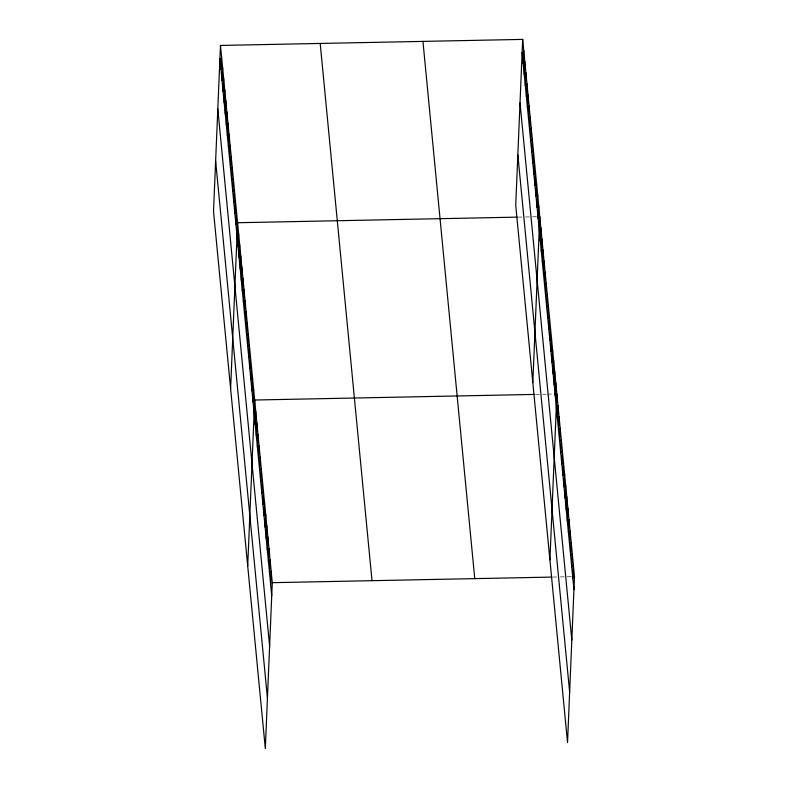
<?xml version="1.0" encoding="UTF-8"?>
<svg xmlns="http://www.w3.org/2000/svg" width="788" height="788" viewBox="0 0 788 788"><rect width="100%" height="100%" fill="white"/><g stroke="black" fill="none" stroke-linecap="round" stroke-linejoin="round"><path stroke-width="0.59" stroke-dasharray="3.94 2.96" d="M518.405 217.114L521.961 217.045M525.527 216.976L537.396 216.73M535.505 394.404L540.253 394.305M542.627 394.256L546.183 394.187M547.374 394.167L553.314 394.039M553.117 577.062L556.673 576.983M560.238 576.915L570.926 576.708"/><path stroke-width="1.18" d="M220.473 45.438L213.518 211.371L265.32 748.6L272.274 582.677L220.473 45.438L522.68 39.4L574.482 576.629L567.527 742.562L515.726 205.323L522.68 39.4M220.995 69.541L221.536 56.519M222.058 80.622L222.61 67.601M223.132 91.703L223.674 78.682M224.196 102.785L224.738 89.763M225.269 113.866L225.811 100.844M226.333 124.947L226.875 111.926M227.407 136.028L227.949 123.007M228.471 147.11L229.012 134.088M229.535 158.191L230.086 145.169M230.608 169.272L231.15 156.241M231.672 180.353L232.224 167.322M232.746 191.425L233.287 178.403M233.809 202.506L234.361 189.484M234.883 213.587L235.425 200.566M235.947 224.669L236.498 211.647M230.608 388.651L237.562 222.728L517.214 217.133M238.084 246.831L238.636 233.809M239.158 257.912L239.7 244.891M240.222 268.994L240.773 255.972M241.295 280.075L241.837 267.053M242.359 291.156L242.911 278.125M243.433 302.237L243.975 289.206M244.497 313.319L245.048 300.287M245.57 324.39L246.112 311.368M246.634 335.471L247.186 322.45M247.708 346.553L248.25 333.531M248.772 357.634L249.323 344.612M249.845 368.715L250.387 355.693M250.909 379.796L251.451 366.775M251.983 390.878L252.524 377.856M253.046 401.959L253.588 388.937M247.708 565.942L254.662 400.018L534.313 394.424M255.214 424.456L255.765 411.434M256.317 435.872L256.858 422.851M257.42 447.288L257.962 434.267M258.523 458.705L259.065 445.683M259.616 470.121L260.168 457.099M260.72 481.537L261.271 468.515M261.823 492.953L262.365 479.931M262.926 504.369L263.468 491.348M264.019 515.785L264.571 502.764M265.123 527.202L265.674 514.18M266.226 538.618L266.768 525.596M267.329 550.034L267.871 537.012M268.422 561.45L268.974 548.428M269.526 572.866L270.077 559.844M270.629 584.282L271.171 571.261M523.202 63.503L523.744 50.481M524.266 74.584L524.818 61.562M525.34 85.665L525.882 72.644M526.404 96.747L526.955 83.725M527.477 107.828L528.019 94.806M528.541 118.909L529.093 105.878M529.615 129.99L530.157 116.959M530.679 141.072L531.23 128.04M531.752 152.143L532.294 139.121M532.816 163.224L533.368 150.203M533.89 174.306L534.431 161.284M534.953 185.387L535.505 172.365M536.027 196.468L536.569 183.446M537.091 207.549L537.643 194.528M538.165 218.631L538.706 205.609M532.816 382.613L539.78 216.69L537.396 216.73M540.302 240.793L540.844 227.771M541.366 251.874L541.908 238.843M542.44 262.956L542.981 249.924M543.503 274.037L544.045 261.005M544.567 285.108L545.119 272.087M545.641 296.19L546.183 283.168M546.705 307.271L547.256 294.249M547.778 318.352L548.32 305.33M548.842 329.433L549.394 316.412M549.916 340.514L550.457 327.493M550.979 351.596L551.531 338.574M552.053 362.677L552.595 349.655M553.117 373.758L553.668 360.737M554.191 384.839L554.732 371.808M555.254 395.921L555.806 382.889M549.916 559.904L556.87 393.97L554.496 394.02M557.431 418.418L557.973 405.387M558.525 429.834L559.076 416.803M559.628 441.25L560.17 428.219M560.731 452.667L561.273 439.635M561.834 464.083L562.376 451.051M562.928 475.499L563.479 462.467M564.031 486.915L564.582 473.884M565.134 498.331L565.676 485.3M566.237 509.747L566.779 496.716M567.33 521.163L567.882 508.132M568.434 532.58L568.985 519.548M569.537 543.996L570.079 530.964M570.64 555.412L571.182 542.38M571.743 566.828L572.285 553.797M572.837 578.244L573.388 565.213M272.274 582.677L551.925 577.082M572.108 576.678L574.482 576.629M522.129 52.422L573.94 589.66M520.021 102.883L571.822 640.112M517.834 154.872L569.645 692.1M422.949 41.39L474.76 578.628M320.194 43.448L372.005 580.677M219.921 58.47L271.732 595.698M217.803 108.921L269.614 646.15M215.626 160.91L267.437 698.138"/></g></svg>
